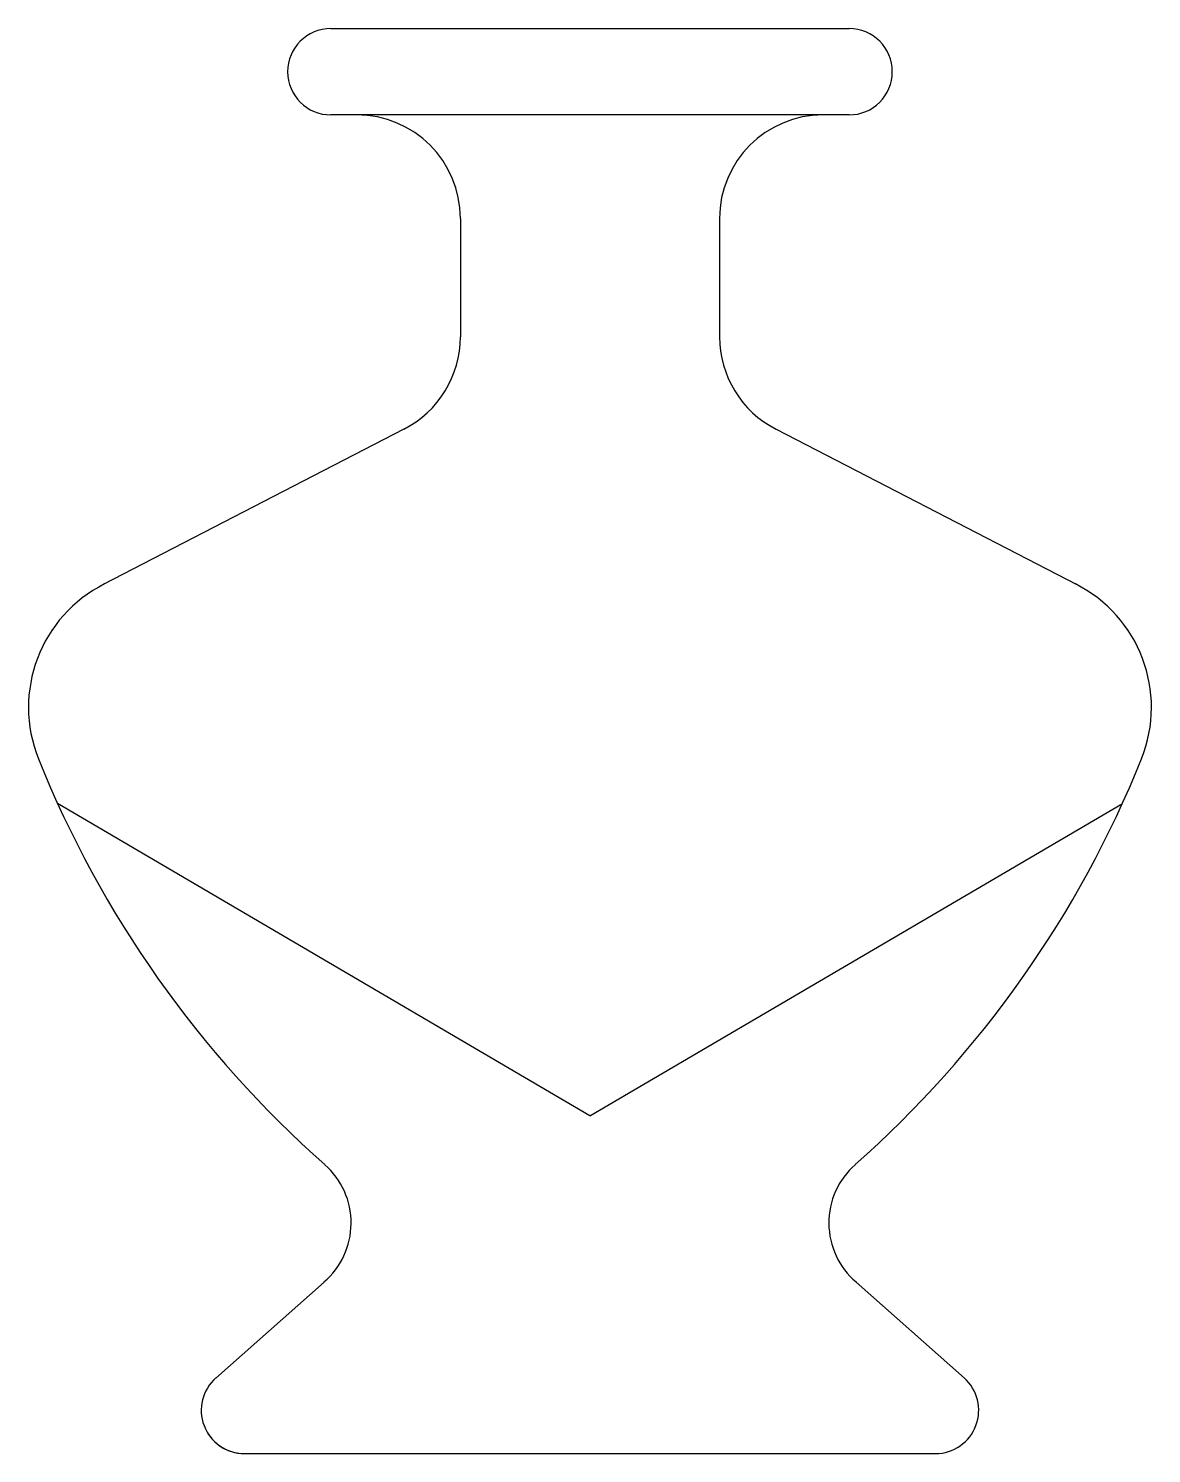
# Model space of a CAD drawing. Header units: millimetres. Extents: x 2685 to 2815, y 2311 to 2476.
import ezdxf

# ---------------------------------------------------------------- set-up
doc = ezdxf.new("R2010")
doc.units = ezdxf.units.MM

msp = doc.modelspace()

# ---------------------------------------------------------------- linework, layer by layer
for p, q in [((2720.01, 2475.97), (2780.01, 2475.97)), ((2780.01, 2465.97), (2720.01, 2465.97)), ((2735.01, 2453.97), (2735.01, 2440.27)), ((2765.01, 2453.97), (2765.01, 2440.27)), ((2728.47, 2429.58), (2693.66, 2411.58)), ((2771.56, 2429.58), (2806.37, 2411.58)), ((2750.01, 2350.07), (2688.38, 2386.23)), ((2750.01, 2350.07), (2811.64, 2386.23)), ((2719.22, 2330.82), (2706.68, 2319.7)), ((2780.81, 2330.84), (2780.81, 2330.82)), ((2780.81, 2330.82), (2793.35, 2319.7)), ((2710.01, 2310.97), (2790.01, 2310.97))]:
    msp.add_line(p, q)
for centre, radius, start, end in [((2720.01, 2470.97), 5, 90, 270), ((2780.01, 2470.97), 5, 270, 90), ((2723.01, 2453.97), 12, 0, 90), ((2777.01, 2453.97), 12, 90, 180), ((2723.01, 2440.27), 12, 297.0296, 0), ((2777.01, 2440.27), 12, 180, 242.9704), ((2701.01, 2397.37), 16, 116.6968, 201.8844), ((2799.01, 2397.37), 16, 338.1156, 63.3032), ((2801.97, 2437.93), 124.8, 201.8844, 228.528), ((2698.05, 2437.93), 124.8, 311.472, 338.1156), ((2713.36, 2337.67), 9, 310.5686, 48.528), ((2786.66, 2337.67), 9, 131.472, 229.4314), ((2710.01, 2315.97), 5, 131.3522, 270), ((2790.01, 2315.97), 5, 270, 48.6478), ((2710.01, 2315.97), 5, 211.4538, 270)]:
    msp.add_arc(centre, radius, start, end)

doc.saveas('drawing.dxf')
